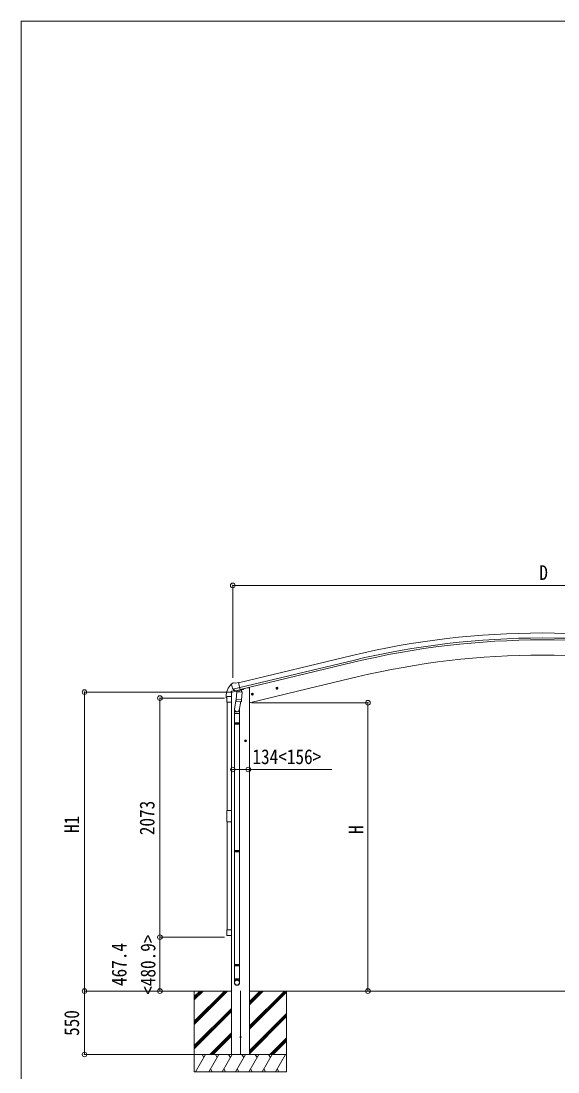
# Model space of a CAD drawing. Units: millimetres at full size, sheet at 1:40. Extents: x -11181 to 11305, y -7804 to 7716.
# Drawn here: x -11181 to -6525, y -1397 to 7716 of the extents above; entities that cross this region are included whole.
import ezdxf
from ezdxf.enums import TextEntityAlignment as Align

# ---------------------------------------------------------------- set-up
doc = ezdxf.new("R2010")
doc.units = ezdxf.units.MM
doc.header["$LTSCALE"] = 40
doc.header["$PDMODE"] = 32
doc.header["$PDSIZE"] = 40
for name, color, linetype, lineweight in [('0-0_0', 7, 'Continuous', 9), ('0-1_本体', 4, 'Continuous', 9), ('0-2_部品', 7, 'Continuous', 9), ('0-8_PARTS2', 2, 'Continuous', 9), ('0-A_寸法', 6, 'Continuous', 9), ('1-1_GLASS', 4, 'Continuous', 9), ('1-2_GLASS_SEAL', 7, 'Continuous', 9), ('1-3_NOTPRINT', 6, 'Continuous', 9), ('F-0_240', 7, 'Continuous', 9)]:
    doc.layers.add(name, color=color, linetype=linetype, lineweight=lineweight)
doc.layers.add('1-A', color=7, linetype='Continuous')
doc.styles.add('ＭＳ ゴシック', font='')
doc.styles.get('ＭＳ ゴシック').set_extended_font_data('MS Gothic')

msp = doc.modelspace()

# ---------------------------------------------------------------- linework, layer by layer
at = {"layer": '0-0_0'}
for p, q in [((-9355.59, -695.69), (-9857.26, -695.7)), ((-9678.04, -744.3), (-9629.44, -695.69)), ((-9678.04, -695.7), (-9678.04, -1395.7)), ((-9678.04, -956.43), (-9417.31, -695.7)), ((-9678.04, -970.57), (-9403.17, -695.7)), ((-9678.04, -984.71), (-9389.02, -695.7)), ((-9678.04, -772.58), (-9601.16, -695.7)), ((-9678.04, -758.44), (-9615.3, -695.7)), ((-9199.59, -998.48), (-8896.81, -695.7)), ((-9199.59, -1012.62), (-8882.67, -695.7)), ((-9199.59, -814.63), (-9080.66, -695.7)), ((-9199.59, -800.49), (-9094.8, -695.7)), ((-9199.59, -786.35), (-9108.94, -695.7)), ((-9199.59, -1026.76), (-8878.04, -705.21)), ((-9199.09, -695.7), (-4119.94, -695.7)), ((-8878.04, -695.7), (-8878.04, -1395.7)), ((-9678.04, -1168.56), (-9355.59, -846.11)), ((-9678.04, -1182.7), (-9355.59, -860.25)), ((-9678.04, -1196.84), (-9355.59, -874.39)), ((-9199.59, -1210.61), (-8878.04, -889.06)), ((-9199.59, -1224.75), (-8878.04, -903.2)), ((-9199.59, -1238.89), (-8878.04, -917.34)), ((-9543.05, -1245.7), (-9355.59, -1058.24)), ((-9528.91, -1245.7), (-9355.59, -1072.38)), ((-9514.76, -1245.7), (-9355.59, -1086.53)), ((-9022.55, -1245.7), (-8878.04, -1101.19)), ((-9008.41, -1245.7), (-8878.04, -1115.33)), ((-8994.26, -1245.7), (-8878.04, -1129.48)), ((-8878.04, -1245.7), (-9678.04, -1245.7)), ((-9667.75, -1395.7), (-9581.15, -1245.7)), ((-9596.15, -1271.68), (-9611.15, -1245.7)), ((-9552.28, -1395.7), (-9465.68, -1245.7)), ((-9480.68, -1271.68), (-9495.68, -1245.7)), ((-9436.81, -1395.7), (-9350.21, -1245.7)), ((-9365.21, -1271.68), (-9380.21, -1245.7)), ((-9211.04, -1245.7), (-9345.04, -1245.7)), ((-9321.34, -1395.7), (-9234.74, -1245.7)), ((-9249.74, -1271.68), (-9264.74, -1245.7)), ((-9205.87, -1395.7), (-9119.27, -1245.7)), ((-9134.27, -1271.68), (-9149.27, -1245.7)), ((-9090.4, -1395.7), (-9003.8, -1245.7)), ((-9033.8, -1245.7), (-9018.8, -1271.68)), ((-8974.93, -1395.7), (-8888.33, -1245.7)), ((-9678.04, -1395.7), (-8878.04, -1395.7)), ((-9537.28, -1369.72), (-9522.28, -1395.7)), ((-9421.81, -1369.72), (-9406.81, -1395.7)), ((-9306.34, -1369.72), (-9291.34, -1395.7)), ((-9190.87, -1369.72), (-9175.87, -1395.7)), ((-9075.4, -1369.72), (-9060.4, -1395.7)), ((-8959.93, -1369.72), (-8944.93, -1395.7))]:
    msp.add_line(p, q, dxfattribs=at)
at = {"layer": '0-1_本体'}
for p, q in [((-8310.67, 2214.08), (-9293.92, 1978.03)), ((-8300.6, 2172.1), (-9283.84, 1936.05)), ((-8296.67, 2155.74), (-9279.92, 1919.71)), ((-8688.88, 1926.85), (-8266.09, 2028.36)), ((-9220.09, 1933.68), (-9253.36, 1925.69)), ((-9199.59, 1933.68), (-9219.59, 1933.68)), ((-9199.59, -1245.7), (-9199.59, 1933.68)), ((-9199.59, 1804.24), (-8688.88, 1926.85)), ((-9355.59, -1245.7), (-9355.59, 1894.54))]:
    msp.add_line(p, q, dxfattribs=at)
for radius in [7073, 7029.83, 7013, 6882]:
    msp.add_arc((-6659.51, -4663.49), radius, 76.5, 103.5, dxfattribs=at)
at = {"layer": '0-2_部品'}
for p, q in [((-9355.3, 1962.12), (-9355.02, 1960.97)), ((-9351.08, 1970.69), (-9354.93, 1964.4)), ((-9347.98, 1972.94), (-9334.8, 1976.11)), ((-9341.24, 1921.81), (-9283.74, 1935.62)), ((-9324.39, 1906.9), (-9340.77, 1921.39)), ((-9320.24, 1973.43), (-9333.5, 1976.13)), ((-9320.24, 1973.43), (-9294.31, 1979.66)), ((-9319.32, 1906.82), (-9282.61, 1915.63)), ((-9282.61, 1915.63), (-9281.08, 1916)), ((-9279.53, 1918.1), (-9278.58, 1918.03)), ((-9278.58, 1918.03), (-9265.27, 1902.72)), ((-9274.9, 1913.79), (-9256.69, 1918.16)), ((-9252.86, 1926.18), (-9252.86, 1923.02)), ((-8951.17, 1932.79), (-8970.62, 1928.12)), ((-8968.2, 1928.7), (-8966.06, 1935.9)), ((-8963.03, 1923.26), (-8968.2, 1928.7)), ((-8966.06, 1935.9), (-8958.77, 1937.65)), ((-8958.56, 1920.73), (-8963.23, 1940.18)), ((-8958.77, 1937.65), (-8953.6, 1932.21)), ((-9357.42, 1893.98), (-9314.6, 1904.26)), ((-9357.42, 1900.87), (-9357.42, 1893.98)), ((-9328.18, 1910.25), (-9355.12, 1903.79)), ((-9314.17, 1837.75), (-9328.71, 1749.88)), ((-9321.68, 1906.33), (-9314.16, 1908.14)), ((-9320.84, 1906.45), (-9319.32, 1906.82)), ((-9317.48, 1906.59), (-9317.53, 1905.85)), ((-9316.77, 1904.81), (-9290.96, 1898.37)), ((-9315.39, 1820.16), (-9314.52, 1832.62)), ((-9309.86, 1899.46), (-9314.53, 1832.63)), ((-9268.84, 1829.43), (-9314.53, 1832.63)), ((-9264.17, 1896.27), (-9309.86, 1899.46)), ((-9308.08, 1902.64), (-9308.31, 1899.35)), ((-9288.56, 1913.81), (-9289.58, 1899.2)), ((-9268.85, 1829.43), (-9269.74, 1816.73)), ((-9268.84, 1829.43), (-9264.17, 1896.27)), ((-9265.27, 1902.72), (-9265.71, 1896.38)), ((-9165.09, 1881.43), (-9184.54, 1876.76)), ((-9182.12, 1877.34), (-9179.99, 1884.54)), ((-9176.95, 1871.9), (-9182.12, 1877.34)), ((-9179.99, 1884.54), (-9172.69, 1886.29)), ((-9172.48, 1869.37), (-9177.15, 1888.82)), ((-9172.69, 1886.29), (-9167.52, 1880.85)), ((-9330.86, 1712.72), (-9330.86, 1747.07)), ((-9314.99, 1818.8), (-9315, 1818.8)), ((-9313.55, 1818.02), (-9271.85, 1815.11)), ((-9275.38, 1815.35), (-9288.01, 1740.56)), ((-9284.86, 1747.37), (-9284.86, 1712.72)), ((-9284.86, 1712.72), (-9330.86, 1712.72)), ((-9328.86, 1712.72), (-9328.86, 1630.06)), ((-9286.86, 1712.72), (-9286.86, 1630.06)), ((-9330.86, 1628.06), (-9329.86, 1630.06)), ((-9284.86, 1628.06), (-9330.86, 1628.06)), ((-9284.86, 1620.06), (-9330.86, 1620.06)), ((-9285.86, 1630.06), (-9329.86, 1630.06)), ((-9285.86, 1618.06), (-9329.86, 1618.06)), ((-9328.86, 1618.06), (-9328.86, 523.87)), ((-9286.86, 1618.06), (-9286.86, 523.87)), ((-9284.86, 1628.06), (-9285.86, 1630.06)), ((-9284.86, 1620.06), (-9285.86, 1618.06)), ((-9284.86, 1628.06), (-9284.86, 1620.06)), ((-9223.35, 1474.18), (-9243.35, 1474.18)), ((-9240.86, 1474.18), (-9237.11, 1480.68)), ((-9237.11, 1467.68), (-9240.86, 1474.18)), ((-9237.11, 1480.68), (-9229.6, 1480.68)), ((-9233.35, 1464.18), (-9233.35, 1484.18)), ((-9229.6, 1480.68), (-9225.85, 1474.18)), ((-9330.86, 521.87), (-9329.86, 523.87)), ((-9284.86, 521.87), (-9330.86, 521.87)), ((-9284.86, 513.87), (-9330.86, 513.87)), ((-9285.86, 523.87), (-9329.86, 523.87)), ((-9285.86, 511.87), (-9329.86, 511.87)), ((-9328.86, 511.87), (-9328.86, -466.31)), ((-9286.86, 511.87), (-9286.86, -466.31)), ((-9284.86, 521.87), (-9285.86, 523.87)), ((-9284.86, 513.87), (-9285.86, 511.87)), ((-9284.86, 521.87), (-9284.86, 513.87)), ((-9330.86, -468.31), (-9329.86, -466.31)), ((-9284.86, -468.31), (-9330.86, -468.31)), ((-9284.86, -476.31), (-9330.86, -476.31)), ((-9285.86, -466.31), (-9329.86, -466.31)), ((-9285.86, -478.31), (-9329.86, -478.31)), ((-9328.86, -478.31), (-9328.86, -588.32)), ((-9286.86, -478.31), (-9286.86, -588.32)), ((-9284.86, -468.31), (-9285.86, -466.31)), ((-9284.86, -476.31), (-9285.86, -478.31)), ((-9284.86, -468.31), (-9284.86, -476.31)), ((-9330.86, -622.46), (-9330.86, -588.32)), ((-9284.86, -588.32), (-9330.86, -588.32)), ((-9284.86, -622.46), (-9284.86, -588.32))]:
    msp.add_line(p, q, dxfattribs=at)
for points in [[(-9341.51, 1922.39), (-9340.93, 1921.54), (-9340.77, 1921.39)], [(-9288.88, 1914.21), (-9289.12, 1914.06), (-9313.88, 1908.11), (-9314.16, 1908.14)], [(-9288.88, 1914.21), (-9279.16, 1916.54), (-9294.31, 1979.66)], [(-8953.6, 1932.21), (-8955.73, 1925.01), (-8963.03, 1923.26)], [(-9167.52, 1880.85), (-9169.65, 1873.65), (-9176.95, 1871.9)], [(-9330.86, 1628.06), (-9330.86, 1620.06), (-9329.86, 1618.06)], [(-9225.85, 1474.18), (-9229.6, 1467.68), (-9237.11, 1467.68)], [(-9330.86, 521.87), (-9330.86, 513.87), (-9329.86, 511.87)], [(-9330.86, -468.31), (-9330.86, -476.31), (-9329.86, -478.31)]]:
    msp.add_lwpolyline(points, dxfattribs=at)
for centre, radius in [((-8960.9, 1930.45), 8.5), ((-8960.9, 1930.45), 7.7), ((-8960.9, 1930.45), 6.5), ((-9174.82, 1879.1), 8.5), ((-9174.82, 1879.1), 7.7), ((-9174.82, 1879.1), 6.5), ((-9233.35, 1474.18), 8.5), ((-9233.35, 1474.18), 7.7), ((-9233.35, 1474.18), 6.5)]:
    msp.add_circle(centre, radius, dxfattribs=at)
at = {"layer": '0-2_部品', "color": 4}
msp.add_circle((-9277.09, -1095.7), 4.5, dxfattribs=at)
at = {"layer": '0-2_部品'}
for centre, radius, start, end in [((-9158.22, 2008.22), 202.4, 193.5, 205.09125), ((-9346.81, 1968.08), 5, 103.5, 148.5), ((-9334.1, 1973.19), 3, 78.5, 103.5), ((-9287.96, 1913.72), 0.604, 100.59842, 172.20595), ((-9281.2, 1916.48), 0.5, 283.5, 318.76246), ((-9257.86, 1923.02), 5, 283.5, 0), ((-9354.42, 1900.87), 3, 103.5, 180), ((-9320.96, 1906.94), 0.5, 248.23754, 283.5), ((-9317.98, 1906.63), 0.5, 356, 103.5), ((-9316.53, 1905.78), 1, 176, 256), ((-9290.61, 1899.34), 1.03, 250.03897, 351.96569), ((-9300.86, 1747.07), 30, 177.45142, 180), ((-9313.45, 1819.99), 1.95, 175.04017, 217.47766), ((-9313.41, 1820.02), 2, 217.40962, 266), ((-9271.71, 1817.1), 2, 266, 349.46843)]:
    msp.add_arc(centre, radius, start, end, dxfattribs=at)
for centre, major_axis, ratio, start_param, end_param in [((-9352.38, 1962.83), (-1.57, -2.57), 0.99628, 4.712389, 5.4996506), ((-9322.4, 1909.16), (-0.73, -2.92), 0.997631, 5.8041905, 6.6006116), ((-9322.35, 1909.38), (2.63, 3.16), 0.650902, 4.0958226, 4.1686332), ((-9322.38, 1909.26), (-0.73, -2.92), 0.997631, 0.3902369, 0.4789948), ((-9307.86, 1747.37), (23, 0), 0.996195, 2.5560258, 6.5663028), ((-9307.86, 1747.37), (21, 0), 0.996195, 2.9349147, 5.9512394), ((-9307.86, -620.71), (-23, 0), 0.996195, 3.1415927, 6.2831853), ((-9307.86, -622.46), (-23, 0), 0.996195, 3.1415927, 6.2831853), ((-9307.86, -622.46), (0, -23.43), 0.981806, 4.712389, 7.8539816)]:
    msp.add_ellipse(centre, major_axis=major_axis, ratio=ratio, start_param=start_param, end_param=end_param, dxfattribs=at)
msp.add_ellipse((-9307.86, -622.46), major_axis=(21, 0), ratio=0.996195, dxfattribs=at)
at = {"layer": '0-8_PARTS2'}
msp.add_line((-9277.09, -693.2), (-9277.09, -1248.2), dxfattribs=at)
at = {"layer": '0-A_寸法'}
for p, q in [((-9344.59, 2821.83), (-9344.59, 2019.5)), ((-9344.59, 2821.83), (-3952.57, 2821.83)), ((-10630.37, 1897), (-9351.54, 1897)), ((-10630.37, -695.7), (-10630.37, 1897)), ((-8173.01, 1804.28), (-9179.37, 1804.28)), ((-8173.01, -695.7), (-8173.01, 1804.28)), ((-9344.09, 1225.55), (-9210.09, 1225.55)), ((-9210.09, 1225.55), (-8484.35, 1225.55)), ((-10630.37, -695.7), (-9681.35, -695.7)), ((-10630.37, -695.7), (-9684.1, -695.7)), ((-10630.37, -695.7), (-10630.37, -1245.7)), ((-8173.01, -695.7), (-8763.45, -695.7)), ((-10630.37, -1245.7), (-9682.38, -1245.7))]:
    msp.add_line(p, q, dxfattribs=at)
for p in [(-9344.59, 2821.83), (-10630.37, 1897), (-8173.01, 1804.28), (-9344.09, 1225.55), (-9210.09, 1225.55), (-10630.37, -695.7), (-8173.01, -695.7), (-10630.37, -1245.7)]:
    msp.add_point(p, dxfattribs=at)
at = {"layer": '1-1_GLASS', "color": 6}
for p, q in [((-9976.58, -228.28), (-9976.58, 1844.72)), ((-9976.58, -695.7), (-9976.58, -228.28))]:
    msp.add_line(p, q, dxfattribs=at)
at = {"layer": '1-1_GLASS'}
for p, q in [((-9393.59, 1809.9), (-9393.59, 870.9)), ((-9355.59, 1809.9), (-9355.59, 870.9)), ((-9393.59, 772.9), (-9393.59, -166.1)), ((-9355.59, -166.1), (-9355.59, 772.9))]:
    msp.add_line(p, q, dxfattribs=at)
at = {"layer": '1-2_GLASS_SEAL'}
for p, q in [((-9402.09, 1858.39), (-9402.09, 1846.63)), ((-9401.59, 1846.13), (-9395.33, 1846.13)), ((-9394.83, 1853.39), (-9394.83, 1846.63)), ((-9394.59, 1809.9), (-9394.59, 1853.6)), ((-9389.09, 1859.1), (-9360.09, 1859.1)), ((-9388.83, 1859.39), (-9355.59, 1859.39)), ((-9354.59, 1853.6), (-9354.59, 1809.9)), ((-9354.59, 1809.9), (-9394.59, 1809.9)), ((-9394.59, -166.1), (-9394.59, -209.8)), ((-9354.59, -166.1), (-9394.59, -166.1)), ((-9354.59, -209.8), (-9354.59, -166.1)), ((-9389.09, -215.3), (-9360.09, -215.3))]:
    msp.add_line(p, q, dxfattribs=at)
msp.add_lwpolyline([(-9394.59, 870.9), (-9354.59, 870.9), (-9354.59, 772.9), (-9394.59, 772.9)], close=True, dxfattribs=at)
for centre, radius, start, end in [((-9249.83, 1858.39), 152.26, 135.14293, 180), ((-9353.35, 1960.41), 6.95, 95.39711, 129.45641), ((-9401.59, 1846.63), 0.5, 180, 270), ((-9395.33, 1846.63), 0.5, 270, 0), ((-9388.83, 1853.39), 6, 90, 180), ((-9389.09, 1853.6), 5.5, 90, 180), ((-9360.09, 1853.6), 5.5, 0, 90), ((-9389.09, -209.8), 5.5, 180, 270), ((-9360.09, -209.8), 5.5, 270, 0)]:
    msp.add_arc(centre, radius, start, end, dxfattribs=at)
at = {"layer": '1-3_NOTPRINT'}
for p, q in [((-9976.58, 1844.72), (-9416.18, 1844.72)), ((-9976.58, -228.28), (-9416.18, -228.28)), ((-9976.58, -695.7), (-9416.18, -695.7))]:
    msp.add_line(p, q, dxfattribs=at)
for p in [(-9976.58, 1844.72), (-9976.58, -228.28), (-9976.58, -695.7)]:
    msp.add_point(p, dxfattribs=at)
at = {"layer": 'F-0_240', "color": 5}
for q in [(-11180.61, -7803.54), (10739.39, 7716.46)]:
    msp.add_line((-11180.61, 7716.46), q, dxfattribs=at)

# ---------------------------------------------------------------- texts
at = {"layer": '0-A_寸法', "color": 7, "style": 'ＭＳ ゴシック', "width": 0.85}
for s, p in [('D', (-6686.58, 2829.83)), ('134<156>', (-9174.09, 1233.55))]:
    msp.add_text(s, height=129, dxfattribs=at).set_placement(p, align=Align.BOTTOM_LEFT)
for s, p in [('H1', (-10638.37, 674.65)), ('H', (-8173.01, 666.29)), ('550', (-10638.37, -1084.7))]:
    msp.add_text(s, height=129, rotation=90, dxfattribs=at).set_placement(p, align=Align.BOTTOM_LEFT)
at = {"layer": '1-3_NOTPRINT', "color": 7, "style": 'ＭＳ ゴシック', "width": 0.85}
msp.add_text('<480.9>', height=129, rotation=90, dxfattribs=at).set_placement((-9976.58, -727.99), align=Align.BOTTOM_LEFT)
at = {"layer": '1-A', "style": 'ＭＳ ゴシック', "width": 0.85}
for s, p in [('2073', (-9984.58, 656.22)), ('467.4', (-10227.14, -651.99))]:
    msp.add_text(s, height=129, rotation=90, dxfattribs=at).set_placement(p, align=Align.BOTTOM_LEFT)

doc.saveas('drawing.dxf')
